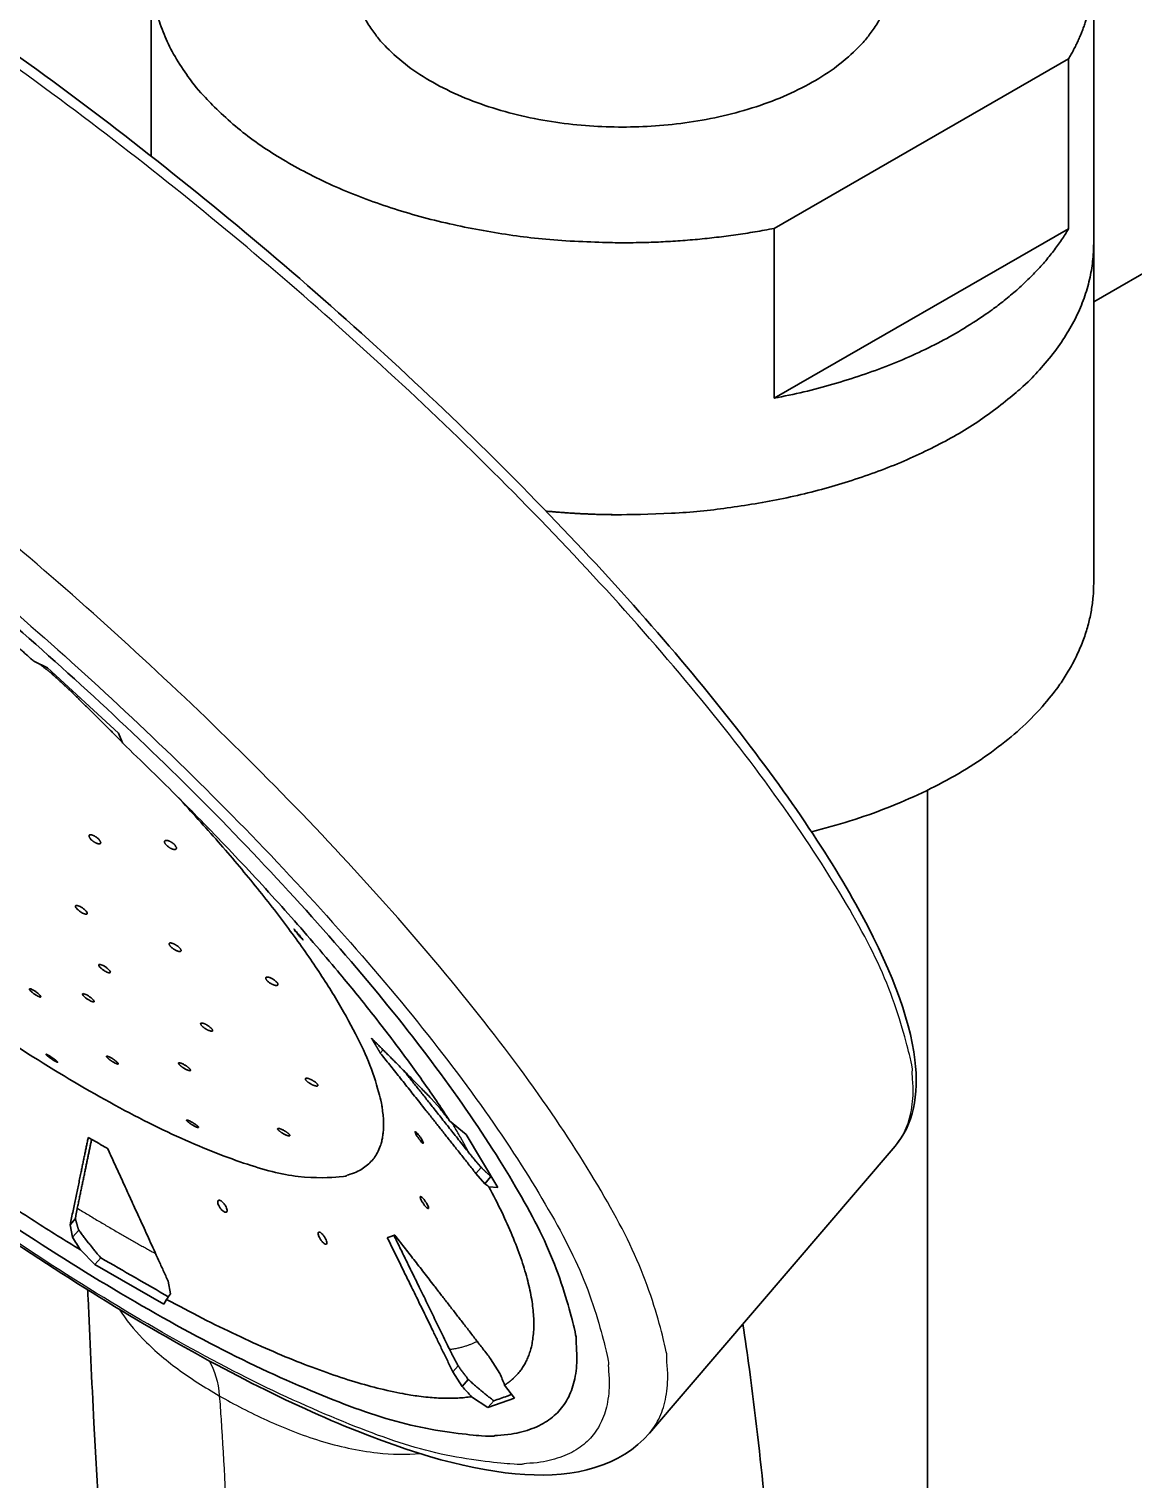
# Model space of a CAD drawing. Header units: millimetres. Extents: x 577 to 7172, y 252 to 2707.
# Drawn here: x 3007.6 to 3047.4, y 2245.7 to 2298 of the extents above; entities that cross this region are included whole.
import ezdxf

# ---------------------------------------------------------------- set-up
doc = ezdxf.new("R2010")
doc.units = ezdxf.units.MM
doc.header["$MEASUREMENT"] = 0
doc.layers.add('외형선(ISO)', color=7, linetype='Continuous', lineweight=30)
doc.layers.add('좁은 외형선(ISO)', color=7, linetype='Continuous', lineweight=25)

msp = doc.modelspace()

# ---------------------------------------------------------------- linework, layer by layer
at = {"layer": '외형선(ISO)'}
for p, q in [((3082.397, 2309.146), (3046.02, 2288.198)), ((3012.02, 2300.121), (3012.02, 2293.456)), ((3046.02, 2300.121), (3046.02, 2290.31)), ((3034.492, 2290.852), (3045.115, 2296.969)), ((3045.115, 2296.969), (3045.115, 2290.838)), ((3034.492, 2284.72), (3034.492, 2290.852)), ((3045.115, 2290.838), (3034.492, 2284.72)), ((3046.02, 2278.047), (3046.02, 2290.31)), ((3008.28, 2275.001), (3007.784, 2275.234)), ((3010.838, 2272.644), (3008.28, 2275.001)), ((3008.418, 2274.799), (3008.454, 2274.841)), ((3009.137, 2274.136), (3009.173, 2274.178)), ((3010.981, 2272.287), (3010.838, 2272.644)), ((3040.02, 2198.121), (3040.02, 2270.583)), ((3020.284, 2261.099), (3020.384, 2261.216)), ((3022.119, 2259.466), (3022.442, 2259.095)), ((3023.385, 2258.157), (3022.784, 2258.659)), ((3024.518, 2256.253), (3023.385, 2258.157)), ((3029.998, 2247.393), (3038.852, 2257.738)), ((3023.731, 2256.757), (3023.92, 2256.977)), ((3024.055, 2256.386), (3023.731, 2256.757)), ((3024.055, 2256.386), (3024.275, 2256.643)), ((3024.201, 2256.28), (3024.518, 2256.253)), ((3009.093, 2254.906), (3009.282, 2255.126)), ((3009.183, 2254.453), (3009.093, 2254.906)), ((3009.183, 2254.453), (3009.403, 2254.71)), ((3009.469, 2253.998), (3009.989, 2253.467)), ((3009.989, 2253.467), (3010.198, 2253.711)), ((3009.989, 2253.467), (3012.473, 2252.036)), ((3012.629, 2252.87), (3012.719, 2252.417)), ((3012.473, 2252.036), (3012.574, 2252.21)), ((3024.262, 2250.072), (3024.598, 2249.541)), ((3022.902, 2249.596), (3023.091, 2249.817)), ((3023.238, 2249.065), (3022.902, 2249.596)), ((3023.238, 2249.065), (3023.458, 2249.322)), ((3025.122, 2248.645), (3024.769, 2249.123)), ((3023.574, 2248.704), (3024.167, 2248.31)), ((3024.167, 2248.31), (3025.122, 2248.645)), ((3024.167, 2248.31), (3024.376, 2248.554))]:
    msp.add_line(p, q, dxfattribs=at)
for points, weights, knots in [([(3045.115, 2296.969), (3046.02, 2298.502), (3046.02, 2300.121), (3046.02, 2305.329), (3038.52, 2308.239)], [0.899858012792, 0.935901158753, 1, 0.819430589804, 0.861504175787], [5.939421, 5.939421, 5.939421, 6.283185, 6.283185, 7.251585, 7.251585, 7.251585]), ([(3012.925, 2303.272), (3012.02, 2301.739), (3012.02, 2300.121), (3012.02, 2290.331), (3029.02, 2290.331), (3031.831, 2290.331), (3034.492, 2290.852)], [0.899858012792, 0.935901158753, 1, 0.707106781187, 1, 0.935901158753, 0.899858012792], [5.939421, 5.939421, 5.939421, 6.283185, 6.283185, 7.853982, 7.853982, 8.197746, 8.197746, 8.197746]), ([(3019.52, 2301.384), (3019.27, 2300.76), (3019.27, 2300.121), (3019.27, 2294.506), (3029.02, 2294.506), (3038.77, 2294.506), (3038.77, 2300.121), (3038.77, 2300.76), (3038.52, 2301.384)], [0.923721975402, 0.954923757723, 1, 0.707106781187, 1, 0.707106781187, 1, 0.954923768434, 0.92372199023], [2.899847, 2.899847, 2.899847, 3.141593, 3.141593, 4.712389, 4.712389, 6.283185, 6.283185, 6.524931, 6.524931, 6.524931]), ([(2974.353, 2293.106), (2968.704, 2286.506), (2994.915, 2264.073), (3021.126, 2241.64), (3026.775, 2248.241), (3032.424, 2254.841), (3006.213, 2277.274), (2980.002, 2299.707), (2974.353, 2293.106)], [1, 0.707106781187, 1, 0.707106781187, 1, 0.707106781187, 1, 0.707106781187, 1], [0, 0, 0, 1.570796, 1.570796, 3.141593, 3.141593, 4.712389, 4.712389, 6.283185, 6.283185, 6.283185]), ([(2974.353, 2293.106), (2968.704, 2286.506), (2994.915, 2264.073), (3021.126, 2241.64), (3026.775, 2248.241), (3032.424, 2254.841), (3006.213, 2277.274), (2980.002, 2299.707), (2974.353, 2293.106)], [1, 0.707106781187, 1, 0.707106781187, 1, 0.707106781187, 1, 0.707106781187, 1], [0, 0, 0, 1.570796, 1.570796, 3.141593, 3.141593, 4.712389, 4.712389, 6.283185, 6.283185, 6.283185]), ([(3026.264, 2280.65), (3027.633, 2280.52), (3029.02, 2280.52), (3046.02, 2280.52), (3046.02, 2290.31)], [0.941904868768, 0.967302124277, 1, 0.707106781187, 1], [4.537029, 4.537029, 4.537029, 4.712389, 4.712389, 6.283185, 6.283185, 6.283185]), ([(3026.264, 2280.65), (3027.633, 2280.52), (3029.02, 2280.52), (3046.02, 2280.52), (3046.02, 2290.31)], [0.941904868768, 0.967302124277, 1, 0.707106781187, 1], [4.537029, 4.537029, 4.537029, 4.712389, 4.712389, 6.283185, 6.283185, 6.283185]), ([(2998.308, 2282.89), (2986.77, 2290.697), (2984.283, 2287.792), (2980.435, 2283.296), (2998.289, 2268.016), (3016.143, 2252.735), (3019.991, 2257.231), (3022.477, 2260.136), (3012.982, 2270.331)], [0.882125166133, 0.788867691613, 1, 0.707106781187, 1, 0.707106781187, 1, 0.788867691613, 0.882125166134], [5.150876, 5.150876, 5.150876, 6.283185, 6.283185, 7.853982, 7.853982, 9.424778, 9.424778, 10.557088, 10.557088, 10.557088]), ([(3007.784, 2275.234), (3006.844, 2276.071), (3005.885, 2276.891), (2998.617, 2283.112), (2991.659, 2287.349)], [0.970057302601, 0.984173461395, 1, 0.891318237359, 0.863291981722], [4.6275107, 4.6275107, 4.6275107, 4.712389, 4.712389, 5.295253, 5.295253, 5.295253]), ([(3009.843, 2268.975), (3009.797, 2268.979), (3009.781, 2268.957), (3009.727, 2268.882), (3009.931, 2268.735), (3010.042, 2268.655), (3010.127, 2268.647)], [0.863619918107, 0.891948817703, 1, 0.707106781187, 1, 0.815157105476, 0.863620368018], [2.56211, 2.56211, 2.56211, 3.141593, 3.141593, 4.712389, 4.712389, 5.703708, 5.703708, 5.703708]), ([(3010.127, 2268.647), (3010.173, 2268.642), (3010.188, 2268.664), (3010.243, 2268.74), (3010.039, 2268.886), (3009.928, 2268.966), (3009.843, 2268.975)], [0.86361875228, 0.891946594308, 1, 0.707106781187, 1, 0.815161045274, 0.863618302202], [5.703691, 5.703691, 5.703691, 6.283185, 6.283185, 7.853982, 7.853982, 8.845279, 8.845279, 8.845279]), ([(3012.57, 2268.773), (3012.521, 2268.775), (3012.504, 2268.75), (3012.447, 2268.667), (3012.655, 2268.525), (3012.767, 2268.449), (3012.854, 2268.444)], [0.862436298787, 0.889620990826, 1, 0.707106781187, 1, 0.817484044033, 0.862437158996], [2.549626, 2.549626, 2.549626, 3.141593, 3.141593, 4.712389, 4.712389, 5.691228, 5.691228, 5.691228]), ([(3012.854, 2268.444), (3012.902, 2268.442), (3012.919, 2268.467), (3012.976, 2268.55), (3012.769, 2268.692), (3012.657, 2268.768), (3012.57, 2268.773)], [0.862434179477, 0.889616688015, 1, 0.707106781187, 1, 0.817491841667, 0.862433318345], [5.691196, 5.691196, 5.691196, 6.283185, 6.283185, 7.853982, 7.853982, 8.832779, 8.832779, 8.832779]), ([(2993.344, 2266.113), (2994.284, 2265.276), (2995.242, 2264.456), (3002.511, 2258.235), (3009.469, 2253.998)], [0.970057302601, 0.984173461395, 1, 0.891318237359, 0.863291981722], [4.6275107, 4.6275107, 4.6275107, 4.712389, 4.712389, 5.295253, 5.295253, 5.295253]), ([(3012.799, 2265.053), (3012.694, 2265.093), (3012.67, 2265.056), (3012.624, 2264.986), (3012.834, 2264.848), (3012.899, 2264.805), (3012.961, 2264.782)], [0.861094057175, 0.820322304942, 1, 0.707106781187, 1, 0.886783620748, 0.861093668928], [2.177975, 2.177975, 2.177975, 3.141593, 3.141593, 4.712389, 4.712389, 5.319572, 5.319572, 5.319572]), ([(3012.961, 2264.782), (3013.066, 2264.742), (3013.091, 2264.779), (3013.136, 2264.849), (3012.926, 2264.987), (3012.861, 2265.03), (3012.799, 2265.053)], [0.861095319843, 0.820319522822, 1, 0.707106781187, 1, 0.886788114253, 0.86109570831], [5.319553, 5.319553, 5.319553, 6.283185, 6.283185, 7.853982, 7.853982, 8.461141, 8.461141, 8.461141]), ([(3016.288, 2263.826), (3016.177, 2263.862), (3016.153, 2263.821), (3016.107, 2263.746), (3016.323, 2263.615), (3016.388, 2263.575), (3016.45, 2263.555)], [0.862401974667, 0.817555541552, 1, 0.707106781187, 1, 0.88954949338, 0.862401116198], [2.163137, 2.163137, 2.163137, 3.141593, 3.141593, 4.712389, 4.712389, 5.304739, 5.304739, 5.304739]), ([(3016.45, 2263.555), (3016.561, 2263.518), (3016.585, 2263.559), (3016.631, 2263.635), (3016.415, 2263.766), (3016.35, 2263.806), (3016.288, 2263.826)], [0.862404427167, 0.817550553261, 1, 0.707106781187, 1, 0.889557976362, 0.862405286869], [5.304703, 5.304703, 5.304703, 6.283185, 6.283185, 7.853982, 7.853982, 8.446286, 8.446286, 8.446286]), ([(3014.01, 2262.123), (3013.833, 2262.22), (3013.803, 2262.171), (3013.765, 2262.111), (3013.979, 2261.977), (3014.001, 2261.963), (3014.024, 2261.951)], [0.929475427443, 0.748108974544, 1, 0.707106781187, 1, 0.958996883205, 0.929474097663], [1.790692, 1.790692, 1.790692, 3.141593, 3.141593, 4.712389, 4.712389, 4.93229, 4.93229, 4.93229]), ([(3014.024, 2261.951), (3014.2, 2261.854), (3014.231, 2261.903), (3014.268, 2261.963), (3014.054, 2262.097), (3014.032, 2262.111), (3014.01, 2262.123)], [0.929478550551, 0.748106805801, 1, 0.707106781187, 1, 0.959000899244, 0.929479880975], [4.932274, 4.932274, 4.932274, 6.283185, 6.283185, 7.853982, 7.853982, 8.073861, 8.073861, 8.073861]), ([(3008.61, 2260.81), (3008.554, 2260.862), (3008.448, 2260.934), (3008.241, 2261.076), (3008.226, 2261.054), (3008.221, 2261.047), (3008.256, 2261.014)], [0.858820416181, 0.825780417419, 1, 0.707106781187, 1, 0.881324624766, 0.858819756613], [0.636451, 0.636451, 0.636451, 1.570796, 1.570796, 3.141593, 3.141593, 3.778053, 3.778053, 3.778053]), ([(3008.256, 2261.014), (3008.312, 2260.962), (3008.418, 2260.89), (3008.626, 2260.748), (3008.641, 2260.77), (3008.646, 2260.777), (3008.61, 2260.81)], [0.85881930814, 0.825783338915, 1, 0.707106781187, 1, 0.88132518358, 0.858819968555], [3.778059, 3.778059, 3.778059, 4.712389, 4.712389, 6.283185, 6.283185, 6.919642, 6.919642, 6.919642]), ([(3010.749, 2260.804), (3010.702, 2260.844), (3010.641, 2260.884), (3010.431, 2261.023), (3010.407, 2260.985), (3010.393, 2260.965), (3010.485, 2260.889)], [0.864481381286, 0.893557980138, 1, 0.707106781187, 1, 0.813547942182, 0.864481850522], [0.999944, 0.999944, 0.999944, 1.570796, 1.570796, 3.141593, 3.141593, 4.141541, 4.141541, 4.141541]), ([(3010.485, 2260.889), (3010.532, 2260.849), (3010.592, 2260.809), (3010.803, 2260.671), (3010.827, 2260.708), (3010.841, 2260.728), (3010.749, 2260.804)], [0.864481694448, 0.893558553335, 1, 0.707106781187, 1, 0.813549087104, 0.864481225005], [4.14154, 4.14154, 4.14154, 4.712389, 4.712389, 6.283185, 6.283185, 7.283128, 7.283128, 7.283128]), ([(3013.29, 2260.631), (3013.272, 2260.644), (3013.253, 2260.656), (3013.039, 2260.79), (3013.008, 2260.742), (3012.983, 2260.701), (3013.154, 2260.584)], [0.937197788191, 0.964230571729, 1, 0.707106781187, 1, 0.742875278349, 0.93719919557], [4.520556, 4.520556, 4.520556, 4.712389, 4.712389, 6.283185, 6.283185, 7.662154, 7.662154, 7.662154]), ([(3013.154, 2260.584), (3013.172, 2260.571), (3013.192, 2260.559), (3013.405, 2260.424), (3013.436, 2260.473), (3013.461, 2260.513), (3013.29, 2260.631)], [0.937196722377, 0.964229866591, 1, 0.707106781187, 1, 0.742877846125, 0.937195314383], [1.37896, 1.37896, 1.37896, 1.570796, 1.570796, 3.141593, 3.141593, 4.520548, 4.520548, 4.520548]), ([(3017.798, 2260.138), (3017.614, 2260.23), (3017.584, 2260.178), (3017.548, 2260.115), (3017.769, 2259.988), (3017.79, 2259.976), (3017.812, 2259.965)], [0.933024075731, 0.745672843757, 1, 0.707106781187, 1, 0.961432048171, 0.933021292294], [1.777627, 1.777627, 1.777627, 3.141593, 3.141593, 4.712389, 4.712389, 4.91923, 4.91923, 4.91923]), ([(3017.812, 2259.965), (3017.996, 2259.873), (3018.025, 2259.925), (3018.062, 2259.988), (3017.841, 2260.115), (3017.82, 2260.127), (3017.798, 2260.138)], [0.933029038793, 0.74566947516, 1, 0.707106781187, 1, 0.961439197647, 0.933031825845], [4.919202, 4.919202, 4.919202, 6.283185, 6.283185, 7.853982, 7.853982, 8.060785, 8.060785, 8.060785]), ([(3013.643, 2258.506), (3013.593, 2258.543), (3013.531, 2258.582), (3013.315, 2258.714), (3013.295, 2258.68), (3013.283, 2258.662), (3013.378, 2258.59)], [0.864235130899, 0.89310468198, 1, 0.707106781187, 1, 0.814000349237, 0.864236076159], [0.997513, 0.997513, 0.997513, 1.570796, 1.570796, 3.141593, 3.141593, 4.139115, 4.139115, 4.139115]), ([(3013.378, 2258.59), (3013.427, 2258.553), (3013.489, 2258.514), (3013.705, 2258.382), (3013.726, 2258.415), (3013.737, 2258.434), (3013.643, 2258.506)], [0.864236179929, 0.893106624055, 1, 0.707106781187, 1, 0.814001909278, 0.864235233489], [4.139116, 4.139116, 4.139116, 4.712389, 4.712389, 6.283185, 6.283185, 7.280699, 7.280699, 7.280699]), ([(3016.869, 2258.269), (3016.849, 2258.282), (3016.829, 2258.294), (3016.609, 2258.421), (3016.581, 2258.373), (3016.558, 2258.333), (3016.733, 2258.222)], [0.935041622336, 0.962794752931, 1, 0.707106781187, 1, 0.74431013491, 0.935044447031], [4.512856, 4.512856, 4.512856, 4.712389, 4.712389, 6.283185, 6.283185, 7.654459, 7.654459, 7.654459]), ([(3016.733, 2258.222), (3016.753, 2258.209), (3016.773, 2258.198), (3016.993, 2258.071), (3017.021, 2258.119), (3017.044, 2258.159), (3016.869, 2258.269)], [0.935041052408, 0.962794370913, 1, 0.707106781187, 1, 0.74431430597, 0.935038224265], [1.371261, 1.371261, 1.371261, 1.570796, 1.570796, 3.141593, 3.141593, 4.512844, 4.512844, 4.512844]), ([(3024.769, 2249.123), (3025.049, 2249.3), (3025.255, 2249.541), (3026.822, 2251.371), (3024.201, 2256.28)], [0.970057302601, 0.984173461395, 1, 0.891318237359, 0.863291981722], [6.198307, 6.198307, 6.198307, 6.2831853, 6.2831853, 6.8660493, 6.8660493, 6.8660493])]:
    msp.add_rational_spline(points, weights, degree=2, knots=knots, dxfattribs=at)
for points, knots in [([(3038.852, 2257.738), (3039.508, 2258.504), (3039.723, 2259.589), (3039.381, 2262.414), (3038.649, 2264.304), (3036.239, 2268.621), (3034.569, 2271.034), (3030.479, 2276.142), (3028.068, 2278.83), (3022.742, 2284.228), (3019.83, 2286.937), (3013.794, 2292.109), (3010.672, 2294.571), (3004.526, 2299.005), (3001.504, 2300.976), (2995.855, 2304.229), (2993.231, 2305.51), (2988.615, 2307.253), (2986.634, 2307.71), (2983.678, 2307.69), (2982.564, 2307.314), (2981.872, 2306.505)], [5.643002, 5.643002, 5.643002, 5.643002, 5.910702, 5.910702, 6.241535, 6.241535, 6.567803, 6.567803, 6.890197, 6.890197, 7.211475, 7.211475, 7.532495, 7.532495, 7.853765, 7.853765, 8.176123, 8.176123, 8.502188, 8.502188, 8.784595, 8.784595, 8.784595, 8.784595]), ([(2973.018, 2296.16), (2972.355, 2295.386), (2972.053, 2294.372), (2971.997, 2291.783), (2972.511, 2290.094), (2974.43, 2286.03), (2975.972, 2283.602), (2979.842, 2278.492), (2982.128, 2275.835), (2987.231, 2270.48), (2990.041, 2267.785), (2995.918, 2262.598), (2998.983, 2260.107), (3005.077, 2255.568), (3008.105, 2253.52), (3013.846, 2250.063), (3016.554, 2248.658), (3021.463, 2246.624), (3023.636, 2246.008), (3027.285, 2245.785), (3028.951, 2246.169), (3029.998, 2247.393)], [2.50141, 2.50141, 2.50141, 2.50141, 2.704928, 2.704928, 3.012666, 3.012666, 3.358799, 3.358799, 3.687628, 3.687628, 4.011944, 4.011944, 4.335111, 4.335111, 4.658764, 4.658764, 4.98518, 4.98518, 5.321272, 5.321272, 5.643002, 5.643002, 5.643002, 5.643002]), ([(3013.576, 2269.72), (3013.575, 2269.72), (3013.575, 2269.721), (3013.558, 2269.739), (3013.538, 2269.76), (3013.498, 2269.803), (3013.475, 2269.827), (3013.43, 2269.875), (3013.407, 2269.899), (3013.367, 2269.941), (3013.348, 2269.961), (3013.33, 2269.981), (3013.328, 2269.983), (3013.325, 2269.986)], [-0.06677387, -0.06677387, -0.06677387, -0.06677387, -0.06655234, -0.06655234, -0.05682019, -0.05682019, -0.04748122, -0.04748122, -0.03814224, -0.03814224, -0.02880327, -0.02880327, -0.02735237, -0.02735237, -0.02735237, -0.02735237]), ([(3013.379, 2269.931), (3013.384, 2269.926), (3013.388, 2269.922), (3013.412, 2269.896), (3013.436, 2269.872), (3013.482, 2269.823), (3013.505, 2269.798), (3013.545, 2269.755), (3013.565, 2269.734), (3013.597, 2269.7), (3013.609, 2269.687), (3013.625, 2269.67), (3013.629, 2269.665), (3013.628, 2269.666), (3013.622, 2269.671), (3013.605, 2269.689), (3013.592, 2269.703), (3013.576, 2269.72)], [-0.13610049, -0.13610049, -0.13610049, -0.13610049, -0.13401922, -0.13401922, -0.12446629, -0.12446629, -0.11491335, -0.11491335, -0.10536041, -0.10536041, -0.09580747, -0.09580747, -0.08604598, -0.08604598, -0.07628449, -0.07628449, -0.06677387, -0.06677387, -0.06677387, -0.06677387]), ([(3009.417, 2266.404), (3009.441, 2266.394), (3009.469, 2266.379), (3009.525, 2266.345), (3009.553, 2266.326), (3009.602, 2266.287), (3009.626, 2266.265), (3009.665, 2266.224), (3009.681, 2266.204), (3009.701, 2266.17), (3009.707, 2266.153), (3009.707, 2266.129), (3009.701, 2266.12), (3009.681, 2266.11), (3009.666, 2266.109), (3009.626, 2266.115), (3009.602, 2266.123), (3009.578, 2266.133), (3009.554, 2266.144), (3009.526, 2266.158), (3009.47, 2266.192), (3009.442, 2266.212), (3009.393, 2266.25), (3009.369, 2266.272), (3009.33, 2266.314), (3009.314, 2266.334), (3009.294, 2266.368), (3009.288, 2266.384), (3009.288, 2266.409), (3009.293, 2266.418), (3009.313, 2266.427), (3009.329, 2266.428), (3009.368, 2266.422), (3009.392, 2266.414), (3009.417, 2266.404)], [0.0755525, 0.0755525, 0.0755525, 0.0755525, 0.0850263, 0.0850263, 0.0945001, 0.0945001, 0.1039145, 0.1039145, 0.1133288, 0.1133288, 0.1227432, 0.1227432, 0.1321576, 0.1321576, 0.1416314, 0.1416314, 0.1511052, 0.1511052, 0.1511052, 0.1605789, 0.1605789, 0.1700527, 0.1700527, 0.1794671, 0.1794671, 0.1888814, 0.1888814, 0.1982958, 0.1982958, 0.2077102, 0.2077102, 0.2171839, 0.2171839, 0.2266577, 0.2266577, 0.2266577, 0.2266577]), ([(3017.403, 2265.274), (3017.403, 2265.275), (3017.402, 2265.275), (3017.382, 2265.298), (3017.361, 2265.323), (3017.32, 2265.371), (3017.299, 2265.397), (3017.258, 2265.447), (3017.239, 2265.471), (3017.208, 2265.51), (3017.194, 2265.528), (3017.175, 2265.555), (3017.169, 2265.564), (3017.165, 2265.572), (3017.168, 2265.571), (3017.181, 2265.559), (3017.192, 2265.548), (3017.205, 2265.534), (3017.218, 2265.52), (3017.235, 2265.501), (3017.255, 2265.478), (3017.256, 2265.478), (3017.256, 2265.477)], [-0.06677387, -0.06677387, -0.06677387, -0.06677387, -0.06655234, -0.06655234, -0.05682019, -0.05682019, -0.04748122, -0.04748122, -0.03814224, -0.03814224, -0.02880327, -0.02880327, -0.0194643, -0.0194643, -0.00973215, -0.00973215, 0, 0, 0, 0.00976149, 0.00976149, 0.00997746, 0.00997746, 0.00997746, 0.00997746]), ([(3017.256, 2265.477), (3017.275, 2265.456), (3017.296, 2265.431), (3017.337, 2265.383), (3017.359, 2265.357), (3017.401, 2265.306), (3017.42, 2265.282), (3017.452, 2265.242), (3017.466, 2265.223), (3017.485, 2265.196), (3017.491, 2265.188), (3017.494, 2265.18), (3017.491, 2265.181), (3017.477, 2265.194), (3017.466, 2265.205), (3017.439, 2265.234), (3017.422, 2265.253), (3017.403, 2265.274)], [-0.14356475, -0.14356475, -0.14356475, -0.14356475, -0.13401922, -0.13401922, -0.12446629, -0.12446629, -0.11491335, -0.11491335, -0.10536041, -0.10536041, -0.09580747, -0.09580747, -0.08604598, -0.08604598, -0.07628449, -0.07628449, -0.06677387, -0.06677387, -0.06677387, -0.06677387]), ([(3010.328, 2264.233), (3010.355, 2264.217), (3010.383, 2264.198), (3010.436, 2264.158), (3010.46, 2264.137), (3010.499, 2264.099), (3010.516, 2264.08), (3010.539, 2264.046), (3010.545, 2264.031), (3010.547, 2264.009), (3010.542, 2264.001), (3010.523, 2263.993), (3010.507, 2263.993), (3010.471, 2264), (3010.448, 2264.007), (3010.396, 2264.03), (3010.368, 2264.044), (3010.342, 2264.06), (3010.315, 2264.076), (3010.287, 2264.095), (3010.234, 2264.135), (3010.21, 2264.156), (3010.171, 2264.194), (3010.154, 2264.213), (3010.131, 2264.247), (3010.125, 2264.262), (3010.123, 2264.283), (3010.127, 2264.292), (3010.147, 2264.3), (3010.163, 2264.3), (3010.199, 2264.293), (3010.222, 2264.285), (3010.273, 2264.263), (3010.302, 2264.248), (3010.328, 2264.233)], [0.0755525, 0.0755525, 0.0755525, 0.0755525, 0.0850263, 0.0850263, 0.0945001, 0.0945001, 0.1039145, 0.1039145, 0.1133289, 0.1133289, 0.1227432, 0.1227432, 0.1321576, 0.1321576, 0.1416314, 0.1416314, 0.1511052, 0.1511052, 0.1511052, 0.1605649, 0.1605649, 0.1700246, 0.1700246, 0.179453, 0.179453, 0.1888814, 0.1888814, 0.1983099, 0.1983099, 0.2077383, 0.2077383, 0.217198, 0.217198, 0.2266577, 0.2266577, 0.2266577, 0.2266577]), ([(3007.963, 2263.227), (3007.982, 2263.209), (3008, 2263.191), (3008.026, 2263.16), (3008.034, 2263.147), (3008.038, 2263.128), (3008.036, 2263.122), (3008.019, 2263.118), (3008.006, 2263.12), (3007.972, 2263.13), (3007.951, 2263.14), (3007.902, 2263.165), (3007.875, 2263.181), (3007.823, 2263.214), (3007.795, 2263.233), (3007.742, 2263.273), (3007.718, 2263.294), (3007.698, 2263.312), (3007.678, 2263.33), (3007.66, 2263.348), (3007.634, 2263.379), (3007.626, 2263.392), (3007.622, 2263.411), (3007.624, 2263.417), (3007.641, 2263.421), (3007.654, 2263.419), (3007.688, 2263.409), (3007.709, 2263.399), (3007.758, 2263.374), (3007.785, 2263.358), (3007.837, 2263.325), (3007.865, 2263.306), (3007.918, 2263.266), (3007.943, 2263.245), (3007.963, 2263.227)], [0.0755525, 0.0755525, 0.0755525, 0.0755525, 0.0850263, 0.0850263, 0.0945001, 0.0945001, 0.1039145, 0.1039145, 0.1133288, 0.1133288, 0.1227432, 0.1227432, 0.1321576, 0.1321576, 0.1416314, 0.1416314, 0.1511052, 0.1511052, 0.1511052, 0.1605789, 0.1605789, 0.1700527, 0.1700527, 0.1794671, 0.1794671, 0.1888814, 0.1888814, 0.1982958, 0.1982958, 0.2077102, 0.2077102, 0.2171839, 0.2171839, 0.2266577, 0.2266577, 0.2266577, 0.2266577]), ([(3009.817, 2263.117), (3009.842, 2263.098), (3009.867, 2263.078), (3009.909, 2263.039), (3009.927, 2263.02), (3009.95, 2262.99), (3009.957, 2262.976), (3009.961, 2262.955), (3009.957, 2262.948), (3009.94, 2262.942), (3009.926, 2262.943), (3009.889, 2262.952), (3009.866, 2262.961), (3009.818, 2262.983), (3009.791, 2262.997), (3009.735, 2263.032), (3009.706, 2263.051), (3009.681, 2263.069), (3009.656, 2263.088), (3009.631, 2263.108), (3009.589, 2263.147), (3009.572, 2263.166), (3009.549, 2263.196), (3009.541, 2263.21), (3009.538, 2263.231), (3009.542, 2263.238), (3009.559, 2263.244), (3009.573, 2263.244), (3009.61, 2263.235), (3009.633, 2263.226), (3009.68, 2263.204), (3009.708, 2263.189), (3009.764, 2263.155), (3009.792, 2263.136), (3009.817, 2263.117)], [0.0755525, 0.0755525, 0.0755525, 0.0755525, 0.0850263, 0.0850263, 0.0945001, 0.0945001, 0.1039145, 0.1039145, 0.1133288, 0.1133288, 0.1227432, 0.1227432, 0.1321576, 0.1321576, 0.1416314, 0.1416314, 0.1511052, 0.1511052, 0.1511052, 0.1605789, 0.1605789, 0.1700527, 0.1700527, 0.1794671, 0.1794671, 0.1888814, 0.1888814, 0.1982958, 0.1982958, 0.2077102, 0.2077102, 0.2171839, 0.2171839, 0.2266577, 0.2266577, 0.2266577, 0.2266577]), ([(3021.66, 2258.03), (3021.659, 2258.031), (3021.659, 2258.031), (3021.638, 2258.06), (3021.619, 2258.089), (3021.588, 2258.14), (3021.573, 2258.165), (3021.551, 2258.209), (3021.543, 2258.228), (3021.535, 2258.254), (3021.534, 2258.263), (3021.541, 2258.27), (3021.548, 2258.268), (3021.568, 2258.254), (3021.583, 2258.242), (3021.616, 2258.207), (3021.634, 2258.185), (3021.653, 2258.162), (3021.671, 2258.139), (3021.692, 2258.112), (3021.712, 2258.083), (3021.713, 2258.083), (3021.713, 2258.082)], [-0.06677387, -0.06677387, -0.06677387, -0.06677387, -0.06655234, -0.06655234, -0.05682019, -0.05682019, -0.04748122, -0.04748122, -0.03814224, -0.03814224, -0.02880327, -0.02880327, -0.0194643, -0.0194643, -0.00973215, -0.00973215, 0, 0, 0, 0.00976149, 0.00976149, 0.00997746, 0.00997746, 0.00997746, 0.00997746]), ([(3021.713, 2258.082), (3021.733, 2258.054), (3021.752, 2258.026), (3021.784, 2257.975), (3021.799, 2257.949), (3021.822, 2257.904), (3021.83, 2257.885), (3021.839, 2257.858), (3021.839, 2257.849), (3021.832, 2257.842), (3021.824, 2257.845), (3021.803, 2257.859), (3021.788, 2257.872), (3021.755, 2257.908), (3021.736, 2257.93), (3021.699, 2257.976), (3021.679, 2258.003), (3021.66, 2258.03)], [-0.14356475, -0.14356475, -0.14356475, -0.14356475, -0.13401922, -0.13401922, -0.12446629, -0.12446629, -0.11491335, -0.11491335, -0.10536041, -0.10536041, -0.09580747, -0.09580747, -0.08604598, -0.08604598, -0.07628449, -0.07628449, -0.06677387, -0.06677387, -0.06677387, -0.06677387]), ([(3014.42, 2255.709), (3014.42, 2255.71), (3014.42, 2255.71), (3014.418, 2255.733), (3014.421, 2255.752), (3014.434, 2255.777), (3014.444, 2255.785), (3014.473, 2255.791), (3014.491, 2255.788), (3014.528, 2255.772), (3014.55, 2255.758), (3014.594, 2255.722), (3014.617, 2255.7), (3014.657, 2255.652), (3014.678, 2255.623), (3014.713, 2255.566), (3014.728, 2255.536), (3014.738, 2255.51), (3014.748, 2255.484), (3014.756, 2255.457), (3014.758, 2255.434), (3014.758, 2255.434), (3014.758, 2255.433)], [-0.06677387, -0.06677387, -0.06677387, -0.06677387, -0.06655234, -0.06655234, -0.05682019, -0.05682019, -0.04748122, -0.04748122, -0.03814224, -0.03814224, -0.02880327, -0.02880327, -0.0194643, -0.0194643, -0.00973215, -0.00973215, 0, 0, 0, 0.00976149, 0.00976149, 0.00997746, 0.00997746, 0.00997746, 0.00997746]), ([(3014.758, 2255.433), (3014.76, 2255.411), (3014.758, 2255.393), (3014.746, 2255.367), (3014.735, 2255.358), (3014.706, 2255.352), (3014.688, 2255.355), (3014.65, 2255.371), (3014.628, 2255.385), (3014.582, 2255.422), (3014.559, 2255.446), (3014.518, 2255.494), (3014.498, 2255.523), (3014.463, 2255.581), (3014.448, 2255.61), (3014.429, 2255.662), (3014.422, 2255.687), (3014.42, 2255.709)], [-0.14356475, -0.14356475, -0.14356475, -0.14356475, -0.13401922, -0.13401922, -0.12446629, -0.12446629, -0.11491335, -0.11491335, -0.10536041, -0.10536041, -0.09580747, -0.09580747, -0.08604598, -0.08604598, -0.07628449, -0.07628449, -0.06677387, -0.06677387, -0.06677387, -0.06677387]), ([(3021.798, 2255.725), (3021.798, 2255.726), (3021.798, 2255.726), (3021.78, 2255.756), (3021.764, 2255.784), (3021.742, 2255.832), (3021.733, 2255.855), (3021.722, 2255.892), (3021.721, 2255.906), (3021.726, 2255.923), (3021.732, 2255.926), (3021.751, 2255.922), (3021.764, 2255.914), (3021.794, 2255.889), (3021.812, 2255.871), (3021.851, 2255.827), (3021.871, 2255.801), (3021.89, 2255.775), (3021.909, 2255.75), (3021.928, 2255.72), (3021.947, 2255.691), (3021.947, 2255.69), (3021.947, 2255.689)], [-0.06677387, -0.06677387, -0.06677387, -0.06677387, -0.06655234, -0.06655234, -0.05682019, -0.05682019, -0.04748122, -0.04748122, -0.03814224, -0.03814224, -0.02880327, -0.02880327, -0.0194643, -0.0194643, -0.00973215, -0.00973215, 0, 0, 0, 0.00976149, 0.00976149, 0.00997746, 0.00997746, 0.00997746, 0.00997746]), ([(3021.947, 2255.689), (3021.965, 2255.661), (3021.98, 2255.633), (3022.003, 2255.585), (3022.013, 2255.561), (3022.024, 2255.523), (3022.025, 2255.509), (3022.02, 2255.492), (3022.014, 2255.488), (3021.994, 2255.493), (3021.98, 2255.502), (3021.95, 2255.527), (3021.931, 2255.546), (3021.892, 2255.59), (3021.872, 2255.617), (3021.835, 2255.668), (3021.816, 2255.697), (3021.798, 2255.725)], [-0.14356475, -0.14356475, -0.14356475, -0.14356475, -0.13401922, -0.13401922, -0.12446629, -0.12446629, -0.11491335, -0.11491335, -0.10536041, -0.10536041, -0.09580747, -0.09580747, -0.08604598, -0.08604598, -0.07628449, -0.07628449, -0.06677387, -0.06677387, -0.06677387, -0.06677387]), ([(3018.051, 2254.524), (3018.051, 2254.524), (3018.051, 2254.525), (3018.042, 2254.551), (3018.038, 2254.575), (3018.038, 2254.609), (3018.042, 2254.623), (3018.058, 2254.64), (3018.071, 2254.643), (3018.099, 2254.638), (3018.116, 2254.63), (3018.155, 2254.603), (3018.176, 2254.584), (3018.216, 2254.542), (3018.238, 2254.516), (3018.278, 2254.46), (3018.296, 2254.43), (3018.311, 2254.403), (3018.325, 2254.375), (3018.338, 2254.346), (3018.347, 2254.319), (3018.347, 2254.319), (3018.347, 2254.318)], [-0.06677387, -0.06677387, -0.06677387, -0.06677387, -0.06655234, -0.06655234, -0.05682019, -0.05682019, -0.04748122, -0.04748122, -0.03814224, -0.03814224, -0.02880327, -0.02880327, -0.0194643, -0.0194643, -0.00973215, -0.00973215, 0, 0, 0, 0.00976149, 0.00976149, 0.00997746, 0.00997746, 0.00997746, 0.00997746]), ([(3018.347, 2254.318), (3018.355, 2254.293), (3018.36, 2254.27), (3018.36, 2254.235), (3018.356, 2254.22), (3018.34, 2254.202), (3018.328, 2254.199), (3018.299, 2254.204), (3018.281, 2254.213), (3018.241, 2254.241), (3018.22, 2254.26), (3018.179, 2254.303), (3018.157, 2254.33), (3018.117, 2254.386), (3018.099, 2254.416), (3018.071, 2254.47), (3018.059, 2254.498), (3018.051, 2254.524)], [-0.14356475, -0.14356475, -0.14356475, -0.14356475, -0.13401922, -0.13401922, -0.12446629, -0.12446629, -0.11491335, -0.11491335, -0.10536041, -0.10536041, -0.09580747, -0.09580747, -0.08604598, -0.08604598, -0.07628449, -0.07628449, -0.06677387, -0.06677387, -0.06677387, -0.06677387]), ([(3010.198, 2253.711), (3010.614, 2253.474), (3011.028, 2253.237), (3011.443, 2252.999), (3011.843, 2252.768), (3012.242, 2252.537), (3012.64, 2252.305)], [0, 0, 0, 0, 1.756576, 1.756576, 1.756576, 3.453869, 3.453869, 3.453869, 3.453869]), ([(3014.213, 2168.494), (3012.839, 2194.874), (3011.389, 2220.984), (3009.873, 2249.251), (3009.805, 2250.828), (3009.734, 2252.358), (3009.729, 2252.459), (3009.724, 2252.559)], [0, 0, 0, 0, 10.000032, 10.000032, 10.557762, 10.557762, 10.59744, 10.59744, 10.59744, 10.59744]), ([(3033.361, 2251.322), (3033.448, 2250.775), (3033.525, 2250.233), (3034.02, 2246.549), (3034.304, 2243.387), (3035.578, 2230.986), (3036.556, 2221.647), (3039.074, 2197.628), (3040.631, 2182.924), (3042.2, 2168.207)], [2.775419, 2.775419, 2.775419, 2.775419, 2.983866, 2.983866, 4.205064, 4.205064, 7.867869, 7.867869, 13.635607, 13.635607, 13.635607, 13.635607]), ([(3024.376, 2248.554), (3024.537, 2248.612), (3024.697, 2248.669), (3024.856, 2248.724), (3024.911, 2248.744), (3024.966, 2248.763), (3025.021, 2248.782)], [0, 0, 0, 0, 1.756571, 1.756571, 1.756571, 2.363617, 2.363617, 2.363617, 2.363617])]:
    msp.add_open_spline(points, degree=3, knots=knots, dxfattribs=at)
for points, weights in [([(3034.492, 2284.72), (3042.42, 2286.272), (3045.115, 2290.838)], [0.899858012792, 0.807248768394, 0.899858012793]), ([(3035.84, 2269.079), (3046.02, 2271.647), (3046.02, 2278.047)], [0.883879752103, 0.786911115582, 1]), ([(3008.418, 2274.799), (3008.213, 2274.962), (3007.987, 2275.139)], [4.04146698475, 3.91277257754, 3.77991830813]), ([(3009.137, 2274.136), (3008.779, 2274.469), (3008.418, 2274.799)], [0.870889018154, 0.870236549173, 0.869608637467]), ([(3010.967, 2272.321), (3009.976, 2273.313), (3009.137, 2274.136)], [3.5318326269, 3.79432056332, 4.04146698473]), ([(3022.784, 2258.659), (3018.736, 2264.883), (3010.981, 2272.287)], [0.854839893126, 0.843798548702, 0.927518997261]), ([(3019.965, 2261.634), (3020.946, 2260.657), (3022.119, 2259.466)], [4.04146698475, 3.77959938326, 3.50050821324]), ([(3020.125, 2261.368), (3020.046, 2261.501), (3019.965, 2261.634)], [0.902843810018, 0.903414820367, 0.903992445649]), ([(3020.284, 2261.099), (3020.205, 2261.234), (3020.125, 2261.368)], [0.901709715473, 0.902273405481, 0.902843693718]), ([(3023.731, 2256.757), (3021.851, 2259.136), (3020.284, 2261.099)], [3.50050821324, 3.77959938326, 4.04146698474]), ([(3023.48, 2257.504), (3022.231, 2259.083), (3021.128, 2260.469)], [1.04945582747, 1.05342220194, 1.05269629909]), ([(3009.093, 2254.906), (3009.455, 2256.634), (3009.746, 2258.057)], [3.50050821324, 3.77959938326, 4.04146698474]), ([(3009.352, 2255.505), (3009.631, 2256.842), (3009.867, 2257.988)], [1.04410978551, 1.05042503838, 1.05038216151]), ([(3010.445, 2257.655), (3010.097, 2257.858), (3009.746, 2258.057)], [0.885097946107, 0.884203678932, 0.883334763637]), ([(3010.445, 2257.655), (3011.439, 2255.492), (3012.629, 2252.87)], [4.04146698474, 3.77959938325, 3.50050821324]), ([(3023.48, 2257.504), (3023.693, 2257.235), (3023.92, 2256.977)], [0.871325139067, 0.868120206696, 0.865493247365]), ([(3023.92, 2256.977), (3024.092, 2256.805), (3024.275, 2256.643)], [0.93275020692, 0.926079761342, 0.919971141937]), ([(3024.275, 2256.643), (3024.283, 2256.64), (3024.29, 2256.636)], [0.962360484388, 0.961992376693, 0.961625514352]), ([(3009.352, 2255.505), (3009.311, 2255.31), (3009.282, 2255.126)], [0.868247710021, 0.871172217677, 0.874678769645]), ([(3009.282, 2255.126), (3009.338, 2254.914), (3009.403, 2254.71)], [0.867569967295, 0.870206881707, 0.873339874281]), ([(3009.403, 2254.71), (3009.789, 2254.193), (3010.198, 2253.711)], [0.859413337582, 0.861485796855, 0.864291212833]), ([(3020.805, 2254.533), (3020.672, 2254.488), (3020.536, 2254.439)], [0.917293659281, 0.915976785418, 0.914687118167]), ([(3022.902, 2249.596), (3021.613, 2252.25), (3020.536, 2254.439)], [3.50050821324, 3.77959938326, 4.04146698474]), ([(3022.786, 2250.406), (3021.702, 2252.633), (3020.773, 2254.522)], [1.05153347983, 1.05924208518, 1.05940452004]), ([(3020.805, 2254.533), (3022.376, 2252.517), (3024.262, 2250.072)], [4.04146698474, 3.77959938325, 3.50050821323]), ([(3012.574, 2252.21), (3020.063, 2248.161), (3023.574, 2248.704)], [0.854839893126, 0.843798548702, 0.927518997261]), ([(3022.786, 2250.406), (3022.931, 2250.106), (3023.091, 2249.817)], [0.853794835446, 0.854162396197, 0.855089508765]), ([(3023.091, 2249.817), (3023.269, 2249.565), (3023.458, 2249.322)], [0.907964520793, 0.902575874801, 0.897720897298]), ([(3023.458, 2249.322), (3023.906, 2248.921), (3024.376, 2248.554)], [0.892502508519, 0.898074699704, 0.904444067212])]:
    msp.add_rational_spline(points, weights, degree=2, dxfattribs=at)
for points in [[(3022.442, 2259.095), (3022.556, 2258.95), (3022.67, 2258.805), (3022.784, 2258.659)], [(3024.201, 2256.28), (3024.152, 2256.316), (3024.103, 2256.351), (3024.055, 2256.386)], [(3009.469, 2253.998), (3009.374, 2254.15), (3009.279, 2254.302), (3009.183, 2254.453)], [(3012.719, 2252.417), (3012.671, 2252.348), (3012.622, 2252.279), (3012.574, 2252.21)], [(3024.598, 2249.541), (3024.655, 2249.402), (3024.712, 2249.262), (3024.769, 2249.123)], [(3023.574, 2248.704), (3023.462, 2248.825), (3023.35, 2248.945), (3023.238, 2249.065)]]:
    msp.add_open_spline(points, degree=3, dxfattribs=at)
at = {"layer": '좁은 외형선(ISO)'}
for points, weights, knots in [([(3038.852, 2257.738), (3044.992, 2264.912), (3016.502, 2289.296), (2988.012, 2313.679), (2981.872, 2306.505)], [0.999999999456, 0.707106781458, 1, 0.707106780915, 1.00000000054], [3.141593, 3.141593, 3.141593, 4.712389, 4.712389, 6.283185, 6.283185, 6.283185]), ([(3029.998, 2247.393), (3036.138, 2254.567), (3007.648, 2278.951), (2979.158, 2303.334), (2973.018, 2296.16)], [0.999999997794, 0.70710678229, 1, 0.707106780084, 1.00000000221], [3.141593, 3.141593, 3.141593, 4.712389, 4.712389, 6.283185, 6.283185, 6.283185]), ([(2973.213, 2294.082), (2967.319, 2287.194), (2994.669, 2263.786), (3022.02, 2240.378), (3027.915, 2247.265), (3033.809, 2254.152), (3006.458, 2277.561), (2979.108, 2300.969), (2973.213, 2294.082)], [1, 0.707106781187, 1, 0.707106781187, 1, 0.707106781187, 1, 0.707106781187, 1], [0, 0, 0, 1.570796, 1.570796, 3.141593, 3.141593, 4.712389, 4.712389, 6.283185, 6.283185, 6.283185])]:
    msp.add_rational_spline(points, weights, degree=2, knots=knots, dxfattribs=at)
for points, weights in [([(3023.48, 2257.504), (3023.203, 2258.029), (3022.876, 2258.582)], [0.918227309254, 0.914739451083, 0.911439692765]), ([(3009.352, 2255.505), (3010.805, 2254.616), (3012.176, 2253.867)], [0.872335631379, 0.875827096979, 0.879967597599]), ([(3022.786, 2250.406), (3023.354, 2250.486), (3023.777, 2250.7)], [0.97393423049, 0.980579384689, 0.987591358677])]:
    msp.add_rational_spline(points, weights, degree=2, dxfattribs=at)
for points, knots in [([(3010.858, 2251.862), (3011.113, 2251.476), (3011.395, 2251.127), (3012.089, 2250.405), (3012.513, 2250.045), (3013.439, 2249.365), (3013.941, 2249.044), (3014.475, 2248.736)], [0.732754, 0.732754, 0.732754, 0.732754, 0.9728596, 0.9728596, 1.2661915, 1.2661915, 1.5600946, 1.5600946, 1.5600946, 1.5600946]), ([(3014.475, 2248.736), (3014.498, 2248.455), (3014.519, 2248.172), (3014.539, 2247.888), (3014.647, 2246.312), (3014.713, 2244.711), (3014.79, 2243.116), (3014.867, 2241.522), (3014.956, 2239.934), (3015.041, 2238.345), (3015.127, 2236.755), (3015.209, 2235.164), (3015.293, 2233.574), (3015.376, 2231.983), (3015.46, 2230.393), (3015.544, 2228.802), (3015.628, 2227.212), (3015.711, 2225.621), (3015.795, 2224.031), (3015.879, 2222.44), (3015.962, 2220.85), (3016.046, 2219.259), (3016.13, 2217.669), (3016.214, 2216.079), (3016.297, 2214.488), (3016.381, 2212.898), (3016.465, 2211.307), (3016.549, 2209.717), (3016.632, 2208.126), (3016.716, 2206.536), (3016.8, 2204.945), (3016.884, 2203.355), (3016.967, 2201.764), (3017.051, 2200.174), (3017.135, 2198.584), (3017.218, 2196.993), (3017.302, 2195.403), (3017.386, 2193.812), (3017.47, 2192.222), (3017.553, 2190.631), (3017.637, 2189.041), (3017.721, 2187.45), (3017.805, 2185.86), (3018.223, 2177.908), (3018.642, 2169.955), (3019.061, 2162.003)], [29.909051, 29.909051, 29.909051, 29.909051, 31.027568, 31.027568, 31.027568, 37.233081, 37.233081, 37.233081, 43.438595, 43.438595, 43.438595, 49.644108, 49.644108, 49.644108, 55.849622, 55.849622, 55.849622, 62.055135, 62.055135, 62.055135, 68.260649, 68.260649, 68.260649, 74.466162, 74.466162, 74.466162, 80.671676, 80.671676, 80.671676, 86.877189, 86.877189, 86.877189, 93.082703, 93.082703, 93.082703, 99.288216, 99.288216, 99.288216, 105.49373, 105.49373, 105.49373, 111.699243, 111.699243, 111.699243, 142.726805, 142.726805, 142.726805, 142.726805]), ([(3014.475, 2248.736), (3015.009, 2248.429), (3015.585, 2248.129), (3016.804, 2247.574), (3017.447, 2247.32), (3018.778, 2246.91), (3019.47, 2246.754), (3020.696, 2246.62), (3021.216, 2246.608), (3021.731, 2246.65)], [0, 0, 0, 0, 0.294113, 0.294113, 0.588058, 0.588058, 0.8852, 0.8852, 1.103115, 1.103115, 1.103115, 1.103115])]:
    msp.add_open_spline(points, degree=3, knots=knots, dxfattribs=at)
msp.add_open_spline([(3014.106, 2250.001), (3014.307, 2249.657), (3014.434, 2249.226), (3014.475, 2248.736)], degree=3, dxfattribs=at)

doc.saveas('drawing.dxf')
